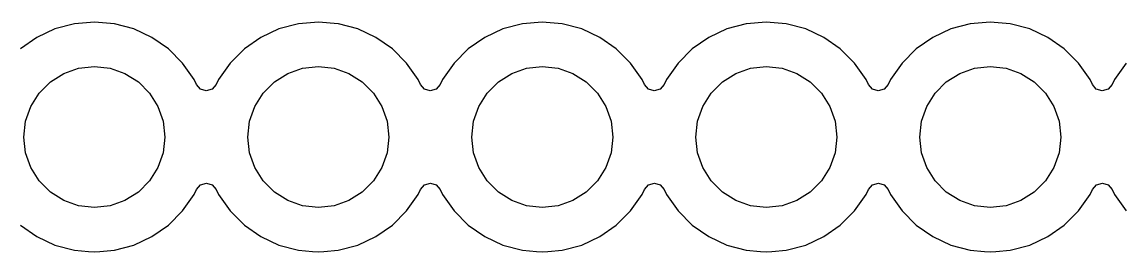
# Model space of a CAD drawing. Extents: x 280 to 530, y -238 to -79.
# Drawn here: x 316.35 to 328.87, y -163.31 to -160.69 of the extents above; entities that cross this region are included whole.
import ezdxf

# ---------------------------------------------------------------- set-up
doc = ezdxf.new("R2010")
doc.units = 0
doc.layers.add('BLACK', color=7, linetype='CONTINUOUS')

msp = doc.modelspace()

# ---------------------------------------------------------------- linework, layer by layer
at = {"layer": 'BLACK', "linetype": 'CONTINUOUS'}
for p, q in [((316.943302, -160.714366), (316.723511, -160.773258)), ((316.943313, -160.714364), (316.943302, -160.714366)), ((317.169998, -160.694532), (316.943313, -160.714364)), ((317.170002, -160.694532), (317.169998, -160.694532)), ((317.396686, -160.714364), (317.170002, -160.694532)), ((317.396691, -160.714364), (317.396686, -160.714364)), ((317.396692, -160.714365), (317.396691, -160.714364)), ((317.396693, -160.714365), (317.396692, -160.714365)), ((317.396697, -160.714366), (317.396693, -160.714365)), ((317.616488, -160.773258), (317.396697, -160.714366)), ((319.483302, -160.714366), (319.263511, -160.773258)), ((319.483313, -160.714364), (319.483302, -160.714366)), ((319.709998, -160.694532), (319.483313, -160.714364)), ((319.710002, -160.694532), (319.709998, -160.694532)), ((319.936686, -160.714364), (319.710002, -160.694532)), ((319.936691, -160.714364), (319.936686, -160.714364)), ((319.936692, -160.714365), (319.936691, -160.714364)), ((319.936693, -160.714365), (319.936692, -160.714365)), ((319.936697, -160.714366), (319.936693, -160.714365)), ((320.156488, -160.773258), (319.936697, -160.714366)), ((322.023302, -160.714366), (321.803511, -160.773258)), ((322.023313, -160.714364), (322.023302, -160.714366)), ((322.249998, -160.694532), (322.023313, -160.714364)), ((322.250002, -160.694532), (322.249998, -160.694532)), ((322.476686, -160.714364), (322.250002, -160.694532)), ((322.476691, -160.714364), (322.476686, -160.714364)), ((322.476692, -160.714365), (322.476691, -160.714364)), ((322.476693, -160.714365), (322.476692, -160.714365)), ((322.476697, -160.714366), (322.476693, -160.714365)), ((322.696488, -160.773258), (322.476697, -160.714366)), ((324.563302, -160.714366), (324.343511, -160.773258)), ((324.563313, -160.714364), (324.563302, -160.714366)), ((324.789998, -160.694532), (324.563313, -160.714364)), ((324.790002, -160.694532), (324.789998, -160.694532)), ((325.016686, -160.714364), (324.790002, -160.694532)), ((325.016691, -160.714364), (325.016686, -160.714364)), ((325.016692, -160.714365), (325.016691, -160.714364)), ((325.016693, -160.714365), (325.016692, -160.714365)), ((325.016697, -160.714366), (325.016693, -160.714365)), ((325.236488, -160.773258), (325.016697, -160.714366)), ((327.103302, -160.714366), (326.883511, -160.773258)), ((327.103313, -160.714364), (327.103302, -160.714366)), ((327.329998, -160.694532), (327.103313, -160.714364)), ((327.330002, -160.694532), (327.329998, -160.694532)), ((327.556686, -160.714364), (327.330002, -160.694532)), ((327.556691, -160.714364), (327.556686, -160.714364)), ((327.556692, -160.714365), (327.556691, -160.714364)), ((327.556693, -160.714365), (327.556692, -160.714365)), ((327.556697, -160.714366), (327.556693, -160.714365)), ((327.776488, -160.773258), (327.556697, -160.714366)), ((316.723502, -160.773261), (316.517267, -160.869431)), ((316.723511, -160.773258), (316.723502, -160.773261)), ((317.616497, -160.773261), (317.616488, -160.773258)), ((317.822732, -160.869431), (317.616497, -160.773261)), ((319.263502, -160.773261), (319.057267, -160.869431)), ((319.263511, -160.773258), (319.263502, -160.773261)), ((320.156497, -160.773261), (320.156488, -160.773258)), ((320.362732, -160.869431), (320.156497, -160.773261)), ((321.803502, -160.773261), (321.597267, -160.869431)), ((321.803511, -160.773258), (321.803502, -160.773261)), ((322.696497, -160.773261), (322.696488, -160.773258)), ((322.902732, -160.869431), (322.696497, -160.773261)), ((324.343502, -160.773261), (324.137267, -160.869431)), ((324.343511, -160.773258), (324.343502, -160.773261)), ((325.236497, -160.773261), (325.236488, -160.773258)), ((325.442732, -160.869431), (325.236497, -160.773261)), ((326.883502, -160.773261), (326.677267, -160.869431)), ((326.883511, -160.773258), (326.883502, -160.773261)), ((327.776497, -160.773261), (327.776488, -160.773258)), ((327.982732, -160.869431), (327.776497, -160.773261)), ((316.517265, -160.869432), (316.330858, -160.999954)), ((316.517267, -160.869431), (316.517265, -160.869432)), ((317.822734, -160.869432), (317.822732, -160.869431)), ((318.009141, -160.999954), (317.822734, -160.869432)), ((319.057265, -160.869432), (318.870858, -160.999954)), ((319.057267, -160.869431), (319.057265, -160.869432)), ((320.362734, -160.869432), (320.362732, -160.869431)), ((320.549141, -160.999954), (320.362734, -160.869432)), ((321.597265, -160.869432), (321.410858, -160.999954)), ((321.597267, -160.869431), (321.597265, -160.869432)), ((322.902734, -160.869432), (322.902732, -160.869431)), ((323.089141, -160.999954), (322.902734, -160.869432)), ((324.137265, -160.869432), (323.950858, -160.999954)), ((324.137267, -160.869431), (324.137265, -160.869432)), ((325.442734, -160.869432), (325.442732, -160.869431)), ((325.629141, -160.999954), (325.442734, -160.869432)), ((326.677265, -160.869432), (326.490858, -160.999954)), ((326.677267, -160.869431), (326.677265, -160.869432)), ((327.982734, -160.869432), (327.982732, -160.869431)), ((328.169141, -160.999954), (327.982734, -160.869432)), ((318.170045, -161.160858), (318.009141, -160.999954)), ((318.870858, -160.999954), (318.709954, -161.160858)), ((320.710045, -161.160858), (320.549141, -160.999954)), ((321.410858, -160.999954), (321.249954, -161.160858)), ((323.250045, -161.160858), (323.089141, -160.999954)), ((323.950858, -160.999954), (323.789954, -161.160858)), ((325.790045, -161.160858), (325.629141, -160.999954)), ((326.490858, -160.999954), (326.329954, -161.160858)), ((328.330045, -161.160858), (328.169141, -160.999954)), ((316.822893, -161.279225), (316.991983, -161.220058)), ((316.991983, -161.220058), (317.17, -161.2)), ((317.17, -161.2), (317.348017, -161.220058)), ((317.348017, -161.220058), (317.517107, -161.279225)), ((318.300567, -161.347265), (318.170045, -161.160858)), ((318.709954, -161.160858), (318.579432, -161.347265)), ((319.362893, -161.279225), (319.531983, -161.220058)), ((319.531983, -161.220058), (319.71, -161.2)), ((319.71, -161.2), (319.888017, -161.220058)), ((319.888017, -161.220058), (320.057107, -161.279225)), ((320.840567, -161.347265), (320.710045, -161.160858)), ((321.249954, -161.160858), (321.119432, -161.347265)), ((321.902893, -161.279225), (322.071983, -161.220058)), ((322.071983, -161.220058), (322.25, -161.2)), ((322.25, -161.2), (322.428017, -161.220058)), ((322.428017, -161.220058), (322.597107, -161.279225)), ((323.380567, -161.347265), (323.250045, -161.160858)), ((323.789954, -161.160858), (323.659432, -161.347265)), ((324.442893, -161.279225), (324.611983, -161.220058)), ((324.611983, -161.220058), (324.79, -161.2)), ((324.79, -161.2), (324.968017, -161.220058)), ((324.968017, -161.220058), (325.137107, -161.279225)), ((325.920567, -161.347265), (325.790045, -161.160858)), ((326.329954, -161.160858), (326.199432, -161.347265)), ((326.982893, -161.279225), (327.151983, -161.220058)), ((327.151983, -161.220058), (327.33, -161.2)), ((327.33, -161.2), (327.508017, -161.220058)), ((327.508017, -161.220058), (327.677107, -161.279225)), ((328.460567, -161.347265), (328.330045, -161.160858)), ((328.869954, -161.160858), (328.739432, -161.347265)), ((316.671208, -161.374535), (316.822893, -161.279225)), ((317.517107, -161.279225), (317.668792, -161.374535)), ((318.300568, -161.347267), (318.300567, -161.347265)), ((318.327618, -161.405275), (318.300568, -161.347267)), ((318.579431, -161.347267), (318.552382, -161.405275)), ((318.579432, -161.347265), (318.579431, -161.347267)), ((319.211208, -161.374535), (319.362893, -161.279225)), ((320.057107, -161.279225), (320.208792, -161.374535)), ((320.840568, -161.347267), (320.840567, -161.347265)), ((320.867618, -161.405275), (320.840568, -161.347267)), ((321.119431, -161.347267), (321.092382, -161.405275)), ((321.119432, -161.347265), (321.119431, -161.347267)), ((321.751208, -161.374535), (321.902893, -161.279225)), ((322.597107, -161.279225), (322.748792, -161.374535)), ((323.380568, -161.347267), (323.380567, -161.347265)), ((323.407618, -161.405275), (323.380568, -161.347267)), ((323.659431, -161.347267), (323.632382, -161.405275)), ((323.659432, -161.347265), (323.659431, -161.347267)), ((324.291208, -161.374535), (324.442893, -161.279225)), ((325.137107, -161.279225), (325.288792, -161.374535)), ((325.920568, -161.347267), (325.920567, -161.347265)), ((325.947618, -161.405275), (325.920568, -161.347267)), ((326.199431, -161.347267), (326.172382, -161.405275)), ((326.199432, -161.347265), (326.199431, -161.347267)), ((326.831208, -161.374535), (326.982893, -161.279225)), ((327.677107, -161.279225), (327.828792, -161.374535)), ((328.460568, -161.347267), (328.460567, -161.347265)), ((328.487618, -161.405275), (328.460568, -161.347267)), ((328.739431, -161.347267), (328.712382, -161.405275)), ((328.739432, -161.347265), (328.739431, -161.347267)), ((316.544535, -161.501208), (316.671208, -161.374535)), ((317.668792, -161.374535), (317.795465, -161.501208)), ((318.372135, -161.45665), (318.327618, -161.405275)), ((318.439016, -161.476866), (318.372135, -161.45665)), ((318.506209, -161.457714), (318.439016, -161.476866)), ((318.552382, -161.405275), (318.506209, -161.457714)), ((319.084535, -161.501208), (319.211208, -161.374535)), ((320.208792, -161.374535), (320.335465, -161.501208)), ((320.912135, -161.45665), (320.867618, -161.405275)), ((320.979016, -161.476866), (320.912135, -161.45665)), ((321.046209, -161.457714), (320.979016, -161.476866)), ((321.092382, -161.405275), (321.046209, -161.457714)), ((321.624535, -161.501208), (321.751208, -161.374535)), ((322.748792, -161.374535), (322.875465, -161.501208)), ((323.452135, -161.45665), (323.407618, -161.405275)), ((323.519016, -161.476866), (323.452135, -161.45665)), ((323.586209, -161.457714), (323.519016, -161.476866)), ((323.632382, -161.405275), (323.586209, -161.457714)), ((324.164535, -161.501208), (324.291208, -161.374535)), ((325.288792, -161.374535), (325.415465, -161.501208)), ((325.992135, -161.45665), (325.947618, -161.405275)), ((326.059016, -161.476866), (325.992135, -161.45665)), ((326.126209, -161.457714), (326.059016, -161.476866)), ((326.172382, -161.405275), (326.126209, -161.457714)), ((326.704535, -161.501208), (326.831208, -161.374535)), ((327.828792, -161.374535), (327.955465, -161.501208)), ((328.532135, -161.45665), (328.487618, -161.405275)), ((328.599016, -161.476866), (328.532135, -161.45665)), ((328.666209, -161.457714), (328.599016, -161.476866)), ((328.712382, -161.405275), (328.666209, -161.457714)), ((316.449225, -161.652893), (316.544535, -161.501208)), ((317.795465, -161.501208), (317.890775, -161.652893)), ((318.989225, -161.652893), (319.084535, -161.501208)), ((320.335465, -161.501208), (320.430775, -161.652893)), ((321.529225, -161.652893), (321.624535, -161.501208)), ((322.875465, -161.501208), (322.970775, -161.652893)), ((324.069225, -161.652893), (324.164535, -161.501208)), ((325.415465, -161.501208), (325.510775, -161.652893)), ((326.609225, -161.652893), (326.704535, -161.501208)), ((327.955465, -161.501208), (328.050775, -161.652893)), ((316.390058, -161.821983), (316.449225, -161.652893)), ((317.890775, -161.652893), (317.949942, -161.821983)), ((318.930058, -161.821983), (318.989225, -161.652893)), ((320.430775, -161.652893), (320.489942, -161.821983)), ((321.470058, -161.821983), (321.529225, -161.652893)), ((322.970775, -161.652893), (323.029942, -161.821983)), ((324.010058, -161.821983), (324.069225, -161.652893)), ((325.510775, -161.652893), (325.569942, -161.821983)), ((326.550058, -161.821983), (326.609225, -161.652893)), ((328.050775, -161.652893), (328.109942, -161.821983)), ((316.37, -162), (316.390058, -161.821983)), ((317.949942, -161.821983), (317.97, -162)), ((318.91, -162), (318.930058, -161.821983)), ((320.489942, -161.821983), (320.51, -162)), ((321.45, -162), (321.470058, -161.821983)), ((323.029942, -161.821983), (323.05, -162)), ((323.99, -162), (324.010058, -161.821983)), ((325.569942, -161.821983), (325.59, -162)), ((326.53, -162), (326.550058, -161.821983)), ((328.109942, -161.821983), (328.13, -162)), ((316.390058, -162.178017), (316.37, -162)), ((317.97, -162), (317.949942, -162.178017)), ((318.930058, -162.178017), (318.91, -162)), ((320.51, -162), (320.489942, -162.178017)), ((321.470058, -162.178017), (321.45, -162)), ((323.05, -162), (323.029942, -162.178017)), ((324.010058, -162.178017), (323.99, -162)), ((325.59, -162), (325.569942, -162.178017)), ((326.550058, -162.178017), (326.53, -162)), ((328.13, -162), (328.109942, -162.178017)), ((316.449225, -162.347107), (316.390058, -162.178017)), ((317.949942, -162.178017), (317.890775, -162.347107)), ((318.989225, -162.347107), (318.930058, -162.178017)), ((320.489942, -162.178017), (320.430775, -162.347107)), ((321.529225, -162.347107), (321.470058, -162.178017)), ((323.029942, -162.178017), (322.970775, -162.347107)), ((324.069225, -162.347107), (324.010058, -162.178017)), ((325.569942, -162.178017), (325.510775, -162.347107)), ((326.609225, -162.347107), (326.550058, -162.178017)), ((328.109942, -162.178017), (328.050775, -162.347107)), ((316.544535, -162.498792), (316.449225, -162.347107)), ((317.890775, -162.347107), (317.795465, -162.498792)), ((319.084535, -162.498792), (318.989225, -162.347107)), ((320.430775, -162.347107), (320.335465, -162.498792)), ((321.624535, -162.498792), (321.529225, -162.347107)), ((322.970775, -162.347107), (322.875465, -162.498792)), ((324.164535, -162.498792), (324.069225, -162.347107)), ((325.510775, -162.347107), (325.415465, -162.498792)), ((326.704535, -162.498792), (326.609225, -162.347107)), ((328.050775, -162.347107), (327.955465, -162.498792)), ((316.671208, -162.625465), (316.544535, -162.498792)), ((317.795465, -162.498792), (317.668792, -162.625465)), ((318.300568, -162.652734), (318.327618, -162.594724)), ((318.327618, -162.594724), (318.37379, -162.542285)), ((318.37379, -162.542285), (318.440983, -162.523133)), ((318.440983, -162.523133), (318.507865, -162.543348)), ((318.507865, -162.543348), (318.552382, -162.594725)), ((318.552382, -162.594725), (318.579429, -162.652728)), ((319.211208, -162.625465), (319.084535, -162.498792)), ((320.335465, -162.498792), (320.208792, -162.625465)), ((320.840568, -162.652734), (320.867618, -162.594724)), ((320.867618, -162.594724), (320.91379, -162.542285)), ((320.91379, -162.542285), (320.980983, -162.523133)), ((320.980983, -162.523133), (321.047865, -162.543348)), ((321.047865, -162.543348), (321.092382, -162.594725)), ((321.092382, -162.594725), (321.119429, -162.652728)), ((321.751208, -162.625465), (321.624535, -162.498792)), ((322.875465, -162.498792), (322.748792, -162.625465)), ((323.380568, -162.652734), (323.407618, -162.594724)), ((323.407618, -162.594724), (323.45379, -162.542285)), ((323.45379, -162.542285), (323.520983, -162.523133)), ((323.520983, -162.523133), (323.587865, -162.543348)), ((323.587865, -162.543348), (323.632382, -162.594725)), ((323.632382, -162.594725), (323.659429, -162.652728)), ((324.291208, -162.625465), (324.164535, -162.498792)), ((325.415465, -162.498792), (325.288792, -162.625465)), ((325.920568, -162.652734), (325.947618, -162.594724)), ((325.947618, -162.594724), (325.99379, -162.542285)), ((325.99379, -162.542285), (326.060983, -162.523133)), ((326.060983, -162.523133), (326.127865, -162.543348)), ((326.127865, -162.543348), (326.172382, -162.594725)), ((326.172382, -162.594725), (326.199429, -162.652728)), ((326.831208, -162.625465), (326.704535, -162.498792)), ((327.955465, -162.498792), (327.828792, -162.625465)), ((328.460568, -162.652734), (328.487618, -162.594724)), ((328.487618, -162.594724), (328.53379, -162.542285)), ((328.53379, -162.542285), (328.600983, -162.523133)), ((328.600983, -162.523133), (328.667865, -162.543348)), ((328.667865, -162.543348), (328.712382, -162.594725)), ((328.712382, -162.594725), (328.739429, -162.652728)), ((316.822893, -162.720775), (316.671208, -162.625465)), ((316.991983, -162.779942), (316.822893, -162.720775)), ((317.517107, -162.720775), (317.348017, -162.779942)), ((317.668792, -162.625465), (317.517107, -162.720775)), ((318.170047, -162.839139), (318.300568, -162.652734)), ((318.579429, -162.652728), (318.579432, -162.652734)), ((318.579432, -162.652734), (318.709954, -162.839141)), ((319.362893, -162.720775), (319.211208, -162.625465)), ((319.531983, -162.779942), (319.362893, -162.720775)), ((320.057107, -162.720775), (319.888017, -162.779942)), ((320.208792, -162.625465), (320.057107, -162.720775)), ((320.710047, -162.839139), (320.840568, -162.652734)), ((321.119429, -162.652728), (321.119432, -162.652734)), ((321.119432, -162.652734), (321.249954, -162.839141)), ((321.902893, -162.720775), (321.751208, -162.625465)), ((322.071983, -162.779942), (321.902893, -162.720775)), ((322.597107, -162.720775), (322.428017, -162.779942)), ((322.748792, -162.625465), (322.597107, -162.720775)), ((323.250047, -162.839139), (323.380568, -162.652734)), ((323.659429, -162.652728), (323.659432, -162.652734)), ((323.659432, -162.652734), (323.789954, -162.839141)), ((324.442893, -162.720775), (324.291208, -162.625465)), ((324.611983, -162.779942), (324.442893, -162.720775)), ((325.137107, -162.720775), (324.968017, -162.779942)), ((325.288792, -162.625465), (325.137107, -162.720775)), ((325.790047, -162.839139), (325.920568, -162.652734)), ((326.199429, -162.652728), (326.199432, -162.652734)), ((326.199432, -162.652734), (326.329954, -162.839141)), ((326.982893, -162.720775), (326.831208, -162.625465)), ((327.151983, -162.779942), (326.982893, -162.720775)), ((327.677107, -162.720775), (327.508017, -162.779942)), ((327.828792, -162.625465), (327.677107, -162.720775)), ((328.330047, -162.839139), (328.460568, -162.652734)), ((328.739429, -162.652728), (328.739432, -162.652734)), ((328.739432, -162.652734), (328.869954, -162.839141)), ((317.17, -162.8), (316.991983, -162.779942)), ((317.348017, -162.779942), (317.17, -162.8)), ((318.009139, -163.000047), (318.170047, -162.839139)), ((318.709954, -162.839141), (318.870858, -163.000045)), ((319.71, -162.8), (319.531983, -162.779942)), ((319.888017, -162.779942), (319.71, -162.8)), ((320.549139, -163.000047), (320.710047, -162.839139)), ((321.249954, -162.839141), (321.410858, -163.000045)), ((322.25, -162.8), (322.071983, -162.779942)), ((322.428017, -162.779942), (322.25, -162.8)), ((323.089139, -163.000047), (323.250047, -162.839139)), ((323.789954, -162.839141), (323.950858, -163.000045)), ((324.79, -162.8), (324.611983, -162.779942)), ((324.968017, -162.779942), (324.79, -162.8)), ((325.629139, -163.000047), (325.790047, -162.839139)), ((326.329954, -162.839141), (326.490858, -163.000045)), ((327.33, -162.8), (327.151983, -162.779942)), ((327.508017, -162.779942), (327.33, -162.8)), ((328.169139, -163.000047), (328.330047, -162.839139)), ((316.330861, -163.000047), (316.517266, -163.130568)), ((317.822734, -163.130568), (318.009139, -163.000047)), ((318.870858, -163.000045), (318.870861, -163.000047)), ((318.870861, -163.000047), (319.057266, -163.130568)), ((320.362734, -163.130568), (320.549139, -163.000047)), ((321.410858, -163.000045), (321.410861, -163.000047)), ((321.410861, -163.000047), (321.597266, -163.130568)), ((322.902734, -163.130568), (323.089139, -163.000047)), ((323.950858, -163.000045), (323.950861, -163.000047)), ((323.950861, -163.000047), (324.137266, -163.130568)), ((325.442734, -163.130568), (325.629139, -163.000047)), ((326.490858, -163.000045), (326.490861, -163.000047)), ((326.490861, -163.000047), (326.677266, -163.130568)), ((327.982734, -163.130568), (328.169139, -163.000047)), ((316.517266, -163.130568), (316.723504, -163.226739)), ((317.616496, -163.226739), (317.822734, -163.130568)), ((319.057266, -163.130568), (319.263504, -163.226739)), ((320.156496, -163.226739), (320.362734, -163.130568)), ((321.597266, -163.130568), (321.803504, -163.226739)), ((322.696496, -163.226739), (322.902734, -163.130568)), ((324.137266, -163.130568), (324.343504, -163.226739)), ((325.236496, -163.226739), (325.442734, -163.130568)), ((326.677266, -163.130568), (326.883504, -163.226739)), ((327.776496, -163.226739), (327.982734, -163.130568)), ((316.723504, -163.226739), (316.943308, -163.285635)), ((316.943308, -163.285635), (317.10523, -163.299801)), ((317.10523, -163.299801), (317.169998, -163.305468)), ((317.169998, -163.305468), (317.17, -163.305468)), ((317.17, -163.305468), (317.170002, -163.305468)), ((317.170002, -163.305468), (317.232511, -163.299999)), ((317.232511, -163.299999), (317.396692, -163.285635)), ((317.396692, -163.285635), (317.616496, -163.226739)), ((319.263504, -163.226739), (319.483308, -163.285635)), ((319.483308, -163.285635), (319.64523, -163.299801)), ((319.64523, -163.299801), (319.709998, -163.305468)), ((319.709998, -163.305468), (319.71, -163.305468)), ((319.71, -163.305468), (319.710002, -163.305468)), ((319.710002, -163.305468), (319.772511, -163.299999)), ((319.772511, -163.299999), (319.936692, -163.285635)), ((319.936692, -163.285635), (320.156496, -163.226739)), ((321.803504, -163.226739), (322.023308, -163.285635)), ((322.023308, -163.285635), (322.18523, -163.299801)), ((322.18523, -163.299801), (322.249998, -163.305468)), ((322.249998, -163.305468), (322.25, -163.305468)), ((322.25, -163.305468), (322.250002, -163.305468)), ((322.250002, -163.305468), (322.312511, -163.299999)), ((322.312511, -163.299999), (322.476692, -163.285635)), ((322.476692, -163.285635), (322.696496, -163.226739)), ((324.343504, -163.226739), (324.563308, -163.285635)), ((324.563308, -163.285635), (324.72523, -163.299801)), ((324.72523, -163.299801), (324.789998, -163.305468)), ((324.789998, -163.305468), (324.79, -163.305468)), ((324.79, -163.305468), (324.790002, -163.305468)), ((324.790002, -163.305468), (324.852511, -163.299999)), ((324.852511, -163.299999), (325.016692, -163.285635)), ((325.016692, -163.285635), (325.236496, -163.226739)), ((326.883504, -163.226739), (327.103308, -163.285635)), ((327.103308, -163.285635), (327.26523, -163.299801)), ((327.26523, -163.299801), (327.329998, -163.305468)), ((327.329998, -163.305468), (327.33, -163.305468)), ((327.33, -163.305468), (327.330002, -163.305468)), ((327.330002, -163.305468), (327.392511, -163.299999)), ((327.392511, -163.299999), (327.556692, -163.285635)), ((327.556692, -163.285635), (327.776496, -163.226739))]:
    msp.add_line(p, q, dxfattribs=at)

doc.saveas('drawing.dxf')
